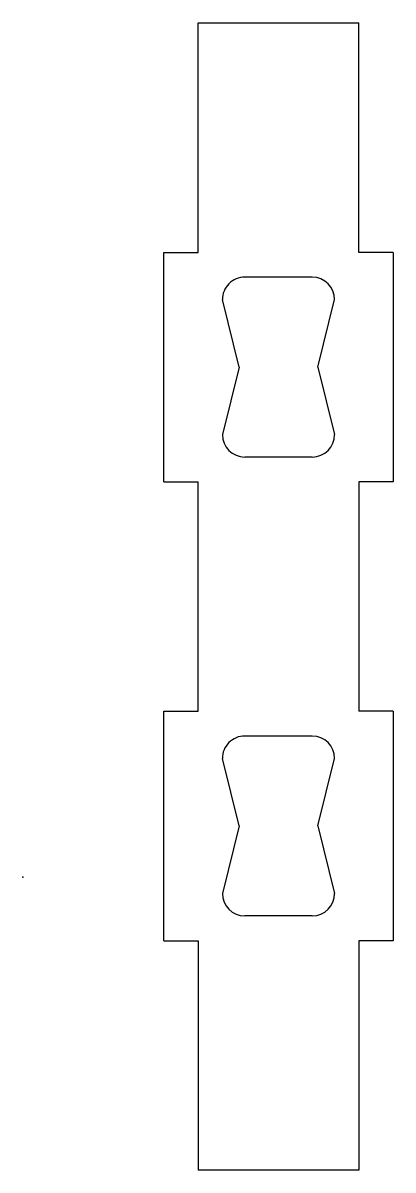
# Model space of a CAD drawing. Header units: centimetres. Extents: x 0 to 3.2, y -2.6 to 7.4.
import ezdxf

# ---------------------------------------------------------------- set-up
doc = ezdxf.new("R2010")
doc.units = ezdxf.units.CM
doc.header["$MEASUREMENT"] = 0
doc.layers.add('2 F v2_Sketch1', color=7, linetype='Continuous')

msp = doc.modelspace()

# ---------------------------------------------------------------- linework, layer by layer
at = {"layer": '2 F v2_Sketch1'}
for p, q in [((1.531, 7.446), (2.931, 7.446)), ((1.531, 5.446), (1.531, 7.446)), ((2.931, 5.446), (2.931, 7.446)), ((1.231, 3.446), (1.231, 5.446)), ((1.231, 5.446), (1.531, 5.446)), ((3.231, 5.446), (2.931, 5.446)), ((3.231, 5.446), (3.231, 3.446)), ((2.525, 5.23), (1.937, 5.23)), ((2.525, 5.23), (1.937, 5.23)), ((1.888, 4.446), (1.741, 5.034)), ((1.888, 4.446), (1.741, 5.034)), ((2.574, 4.446), (2.721, 5.034)), ((2.574, 4.446), (2.721, 5.034)), ((1.888, 4.446), (1.741, 3.858)), ((1.888, 4.446), (1.741, 3.858)), ((2.574, 4.446), (2.721, 3.858)), ((2.574, 4.446), (2.721, 3.858)), ((2.525, 3.662), (1.937, 3.662)), ((2.525, 3.662), (1.937, 3.662)), ((1.231, 3.446), (1.531, 3.446)), ((1.531, 1.446), (1.531, 3.446)), ((3.231, 3.446), (2.931, 3.446)), ((2.931, 3.446), (2.931, 1.446)), ((1.231, -0.554), (1.231, 1.446)), ((1.231, 1.446), (1.531, 1.446)), ((3.231, 1.446), (2.931, 1.446)), ((3.231, 1.446), (3.231, -0.554)), ((2.525, 1.23), (1.937, 1.23)), ((2.525, 1.23), (1.937, 1.23)), ((1.888, 0.446), (1.741, 1.034)), ((1.888, 0.446), (1.741, 1.034)), ((2.574, 0.446), (2.721, 1.034)), ((2.574, 0.446), (2.721, 1.034)), ((1.888, 0.446), (1.741, -0.142)), ((1.888, 0.446), (1.741, -0.142)), ((2.574, 0.446), (2.721, -0.142)), ((2.525, -0.338), (1.937, -0.338)), ((2.525, -0.338), (1.937, -0.338)), ((1.231, -0.554), (1.531, -0.554)), ((1.531, -0.554), (1.531, -2.554)), ((3.231, -0.554), (2.931, -0.554)), ((2.931, -0.554), (2.931, -2.554)), ((2.931, -2.554), (1.531, -2.554))]:
    msp.add_line(p, q, dxfattribs=at)
for centre, start, end in [((1.937, 5.034), 90.0001, 180.0001), ((1.937, 5.034), 90.0001, 180.0001), ((2.525, 5.034), 0.0001, 90.0001), ((2.525, 5.034), 0.0001, 90.0001), ((1.937, 3.858), 180, 270), ((1.937, 3.858), 180, 270), ((2.525, 3.858), 270, 0), ((2.525, 3.858), 270, 0), ((1.937, 1.034), 90.0001, 180.0001), ((1.937, 1.034), 90.0001, 180.0001), ((2.525, 1.034), 0.0001, 90.0001), ((2.525, 1.034), 0.0001, 90.0001), ((1.937, -0.142), 180, 270), ((1.937, -0.142), 180, 270), ((2.525, -0.142), 270, 0), ((2.525, -0.142), 270, 0)]:
    msp.add_arc(centre, 0.196, start, end, dxfattribs=at)
msp.add_point((0, 0), dxfattribs=at)

doc.saveas('drawing.dxf')
